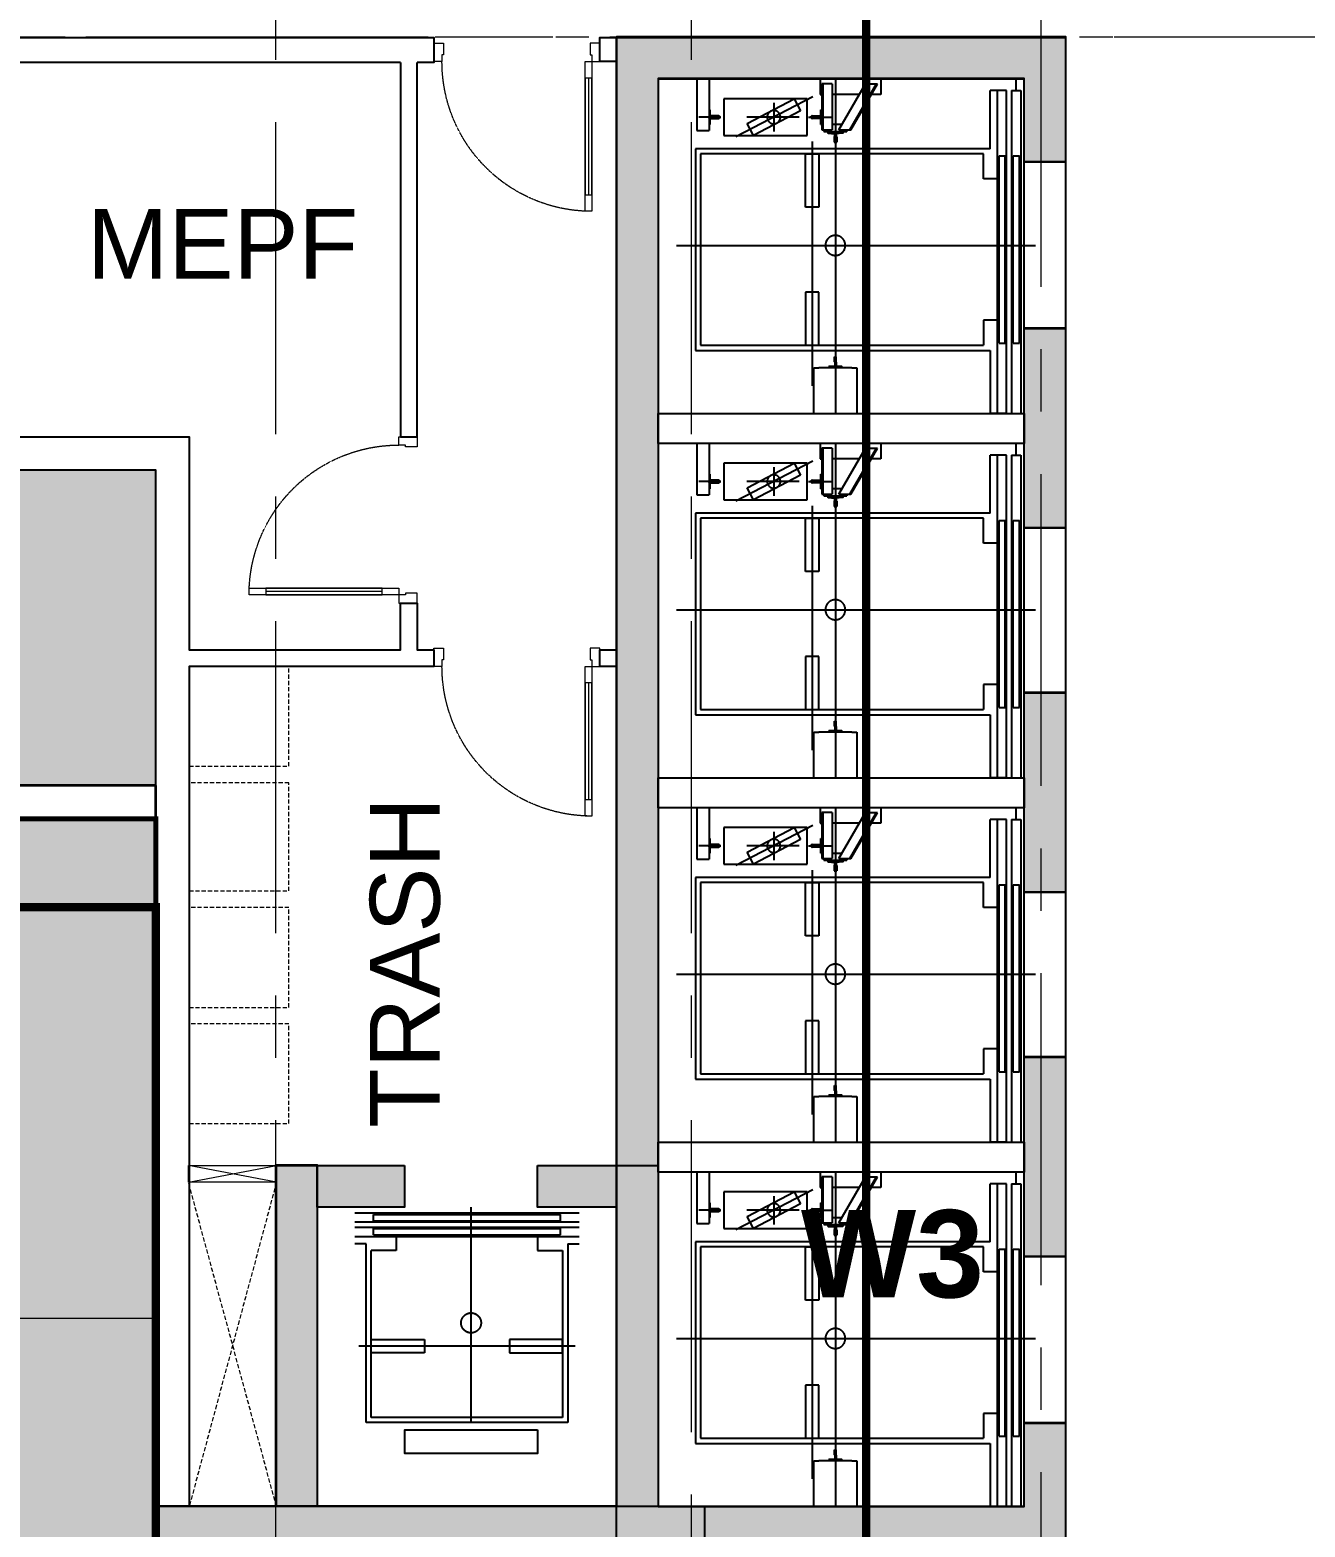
# Model space of a CAD drawing. Header units: millimetres. Extents: x -100356 to 314685, y 446 to 1273965.
# Drawn here: x 62713 to 70380, y 512167 to 521165 of the extents above; entities that cross this region are included whole.
import ezdxf
from ezdxf.xclip import XClip

# ---------------------------------------------------------------- set-up
doc = ezdxf.new("R2010")
doc.units = ezdxf.units.MM
doc.header["$XCLIPFRAME"] = 2
for name, pattern in [('20180221 BF$0$Core - tb$0$HIDDEN', [0.375, 0.25, -0.125]), ('20180221 BF$0$HIDDEN', [0.375, 0.25, -0.125]), ('CENTER', [2, 1.25, -0.25, 0.25, -0.25]), ('Core - tb$0$HIDDEN', [0.375, 0.25, -0.125]), ('gf$0$CENTER2', [28.574999999999996, 19.05, -3.174999999999999, 3.174999999999999, -3.174999999999999]), ('gf$0$Kume - Grid Line', [10.5, 5.999999999999999, -1.25, 2, -1.25]), ('HIDDEN', [0.375, 0.25, -0.125])]:
    doc.linetypes.add(name, pattern=pattern)
for name, color, linetype, lineweight in [('20180221 BF$0$@ color hatch', 7, 'Continuous', 13), ('20180330-Ascent Plaza-TP-Ban ve so bo$0$KÍNH', 150, 'Continuous', 9), ('@ color hatch', 7, 'Continuous', 13), ('A.Concrete', 7, 'Continuous', 25), ('A1 - dp$0$TUONG 2', 2, 'Continuous', 25), ('Core - tb$0$1-thaythuong', 9, 'Continuous', 13), ('Core - tb$0$A.Concrete', 7, 'Continuous', 25), ('Core - tb$0$A.Thin', 8, 'Continuous', 13), ('Core - tb$0$A.Wall', 2, 'Continuous', 25), ('Core - tb$0$CUA', 5, 'Continuous', 9), ('Core - tb$0$Hatch-wall', 251, 'Continuous', 5), ('gf$0$A.Axis', 251, 'gf$0$CENTER2', 13), ('Hatch-wall', 251, 'Continuous', 5), ('LC.HA', 250, 'Continuous', 9), ('LGI', 250, 'CENTER', 9), ('luoicot', 30, 'Continuous', 13), ('setback', 1, 'Continuous', 13), ('TEXT', 6, 'Continuous', 20), ('Text 35', 250, 'Continuous', 15), ('TUONG 2', 2, 'Continuous', 35), ('TXT', 1, 'Continuous', 25)]:
    doc.layers.add(name, color=color, linetype=linetype, lineweight=lineweight)
doc.layers.add('Core - tb$0$CT3 MBT 11-31$0$Nqh-ME-01', color=8, linetype='Continuous')
doc.layers.add('STR', color=7, linetype='Continuous')
doc.styles.add('ARIAL', font='Font - TrueType - Arial Bold.ttf')
doc.styles.add('VnArial', font='Font - TrueType - Arial.ttf')

# ---------------------------------------------------------------- blocks, each defined once
blk = doc.blocks.new('gf$0$grid tower-gf')
at = {"layer": 'gf$0$A.Axis', "linetype": 'gf$0$Kume - Grid Line', "lineweight": 9, "ltscale": 100}
blk.add_line((48341.18399926648, -0.06496995770430658), (-14918.79991812457, -0.06496995747147594), dxfattribs=at)
blk = doc.blocks.new('Core - tb$0$CT3 MBT 11-31$0$tm')
at = {"layer": 'Core - tb$0$CT3 MBT 11-31$0$Nqh-ME-01'}
for p, q in [((-130.0000000000018, -1884.501825770196), (-130.0001636366378, -114.9995883382508)), ((-129.9999999995362, -459.0012257702838), (-129.9999999995362, -150.0733999997028)), ((-269.9999999999982, -1750.51420073567), (-270.0000000000018, -281.4443999999785)), ((-129.9999999995362, -468.678033770826), (-130.0000000000018, -378.0671167697947)), ((853.9999999999982, -537.5017757702808), (854.0000000000018, -1662.502275770363)), ((853.9999999999982, -537.5017757702808), (891.5000000004638, -537.5017757702808)), ((891.5000000004638, -537.5017757702808), (891.5000000000018, -1662.502275770363)), ((939.0000000004638, -537.5017757702808), (939.0000000004675, -1662.502275771294)), ((939.0000000004638, -537.5017757702808), (976.4999999999982, -537.5017757702808)), ((976.4999999999982, -537.5017757702808), (976.5000000000018, -1662.502275770363)), ((-1085.000000000002, -1125.002025770787), (1073.245266988406, -1125.002025769856)), ((854.0000000000018, -1662.502275770363), (891.5000000000018, -1662.502275770363)), ((939.0000000004675, -1662.502275771294), (976.5000000000018, -1662.502275770363)), ((-264.6149432030525, -2018.535669983197), (-728.3645859956723, -1777.122870393861)), ((-129.9999999995362, -1817.929318770599), (-129.9999999999982, -1730.59358577041)), ((-130, -2125.002025770787), (-129.9999999990669, -1730.653425770644)), ((-500.0000579999778, -1981.283436586913), (-500.0000580009091, -1809.746850323696)), ((-855.405599999709, -1896.002025770787), (-951.744711672889, -1896.002025770787)), ((-895.5029750000704, -1896.002025770787), (-818.2873750003073, -1896.002025769856)), ((-347.8310000002402, -1896.002025770787), (-661.9596220506373, -1896.002025770787)), ((-292.1093999994937, -1896.002025770787), (-144.2578000007215, -1896.002025770787)), ((-204.4970249994676, -1896.002025770787), (-281.7126250006277, -1896.002025769856)), ((957.4999999999982, -2055.230865471829), (957.4999999999982, -2125.002025770787))]:
    blk.add_line(p, q, dxfattribs=at)
for points in [[(-260, -114.9997999999323), (-259.9999999995362, -390.0020257707874)], [(-1.818989403545856e-12, -390.0020257707874), (0, -114.9997999999323)], [(900, -114.9997999999323), (800.0000000004657, -114.9997999999323)], [(799.9999999999982, -494.0020257707874), (800.0000000004657, -114.9997999999323)], [(845, -114.999799999001), (844.9999999999982, -2055.230865471829)], [(900, -114.9997999999323), (899.9999999999982, -2055.230865471829)], [(929.9999999999982, -2055.230865471829), (930, -114.9997999999323)], [(930, -114.9997999999323), (985, -114.9997999999323)], [(984.9999999999982, -2055.230865471829), (985, -114.9997999999323)], [(-259.9999999995362, -390.0020257707874), (-229.9999999990705, -390.0020257707874)], [(-30.00000000000182, -390.0020257707874), (-229.9999999990705, -390.0020257707874)], [(-167.5000000000018, -393.0020257707874), (-92.50000000000182, -393.0020257707874)], [(-167.5000000000018, -399.0616725709478), (-167.5000000000018, -393.0020257707874)], [(-166.561422000641, -400.0597843703072), (-134.9385776994768, -402.0058055713962)], [(-135.0000000000018, -426.0020257707874), (-134.9999999995362, -455.0020257707874)], [(-134.0000000000018, -424.2699747698571), (-134.0000000000018, -403.0039177702929)], [(-125.9999999995362, -424.0020257707874), (-126.0000000000018, -403.0039177702929)], [(-125.0614223000612, -402.0058055704649), (-93.438578000294, -400.0597843703072)], [(-125.0000000000018, -425.7340767707865), (-124.9999999995362, -455.0020257707874)], [(-92.50000000000182, -399.0616725709478), (-92.50000000000182, -393.0020257707874)], [(-30.00000000000182, -390.0020257707874), (-1.818989403545856e-12, -390.0020257707874)], [(-970.0000000000018, -494.0020257707874), (799.9999999999982, -494.0020257707874)], [(-969.9999999999982, -1706.002025770787), (-970.0000000000018, -494.0020257707874)], [(-939.9999999999982, -1675.002025769856), (-940.0000000000018, -525.0020257707874)], [(-940.0000000000018, -525.0020257707874), (760.0000000004638, -525.0020257707874)], [(-310.0000000000018, -525.0020257707874), (-230.0000000000018, -525.0020257707874)], [(-309.9999999999982, -845.0020257707874), (-310.0000000000018, -525.0020257707874)], [(-230.0000000000018, -525.0020257707874), (-229.9999999999982, -845.0020257707874)], [(-134.9999999995362, -455.0020257707874), (-124.9999999995362, -455.0020257707874)], [(760.0000000000018, -675.0020257698561), (760.0000000004638, -525.0020257707874)], [(845.0000000000018, -675.0020257707874), (760.0000000000018, -675.0020257698561)], [(-229.9999999999982, -845.0020257707874), (-309.9999999999982, -845.0020257707874)], [(-230.0000000000018, -1355.002025770787), (-310.0000000000018, -1355.002025770787)], [(-310.0000000000018, -1355.002025770787), (-309.9999999999982, -1675.002025770787)], [(-229.9999999999982, -1675.002025770787), (-230.0000000000018, -1355.002025770787)], [(845.0000000000018, -1525.002025770787), (760.0000000000018, -1525.002025770787)], [(760.0000000000018, -1525.002025770787), (760.0000000000018, -1675.002025770787)], [(800.0000000004675, -1706.002025770787), (-969.9999999999982, -1706.002025770787)], [(760.0000000000018, -1675.002025770787), (-939.9999999999982, -1675.002025769856)], [(-309.9999999999982, -1675.002025770787), (-229.9999999999982, -1675.002025770787)], [(800.0000000004675, -1706.002025770787), (799.9999999999982, -2055.230865471829)], [(-800.0000000000018, -2006.002025770787), (-799.9999999999982, -1786.002025770787)], [(-799.9999999999982, -1786.002025770787), (-300.0000000000018, -1786.002025770787)], [(-622.990127076393, -1785.754855033774), (-660.8535140668992, -1858.489708422516)], [(-339.1467382004503, -1933.514359528963), (-622.990127076393, -1785.754855033774)], [(-300.0000000000018, -1786.002025770787), (-300.0000000000018, -2006.002025770787)], [(-173.5802440000716, -1799.027982470412), (-135.6697565000522, -1795.976068771277)], [(-137.9399999994803, -1777.40202577116), (-137.9399999994766, -1745.002025770787)], [(-137.9399999994766, -1745.002025770787), (-122.0600000000541, -1745.002025770787)], [(-136.9399999999459, -1778.402025770229), (-135.7500000000018, -1778.402025770229)], [(-134.7499999995362, -1794.979293770921), (-134.7500000000018, -1779.402025770229)], [(-125.2500000000018, -1794.979293770921), (-125.2500000000018, -1779.402025770229)], [(-86.41975599946636, -1799.027982470412), (-124.3302434999514, -1795.976068770346)], [(-124.2500000000018, -1778.402025770229), (-123.059999999592, -1778.40202577116)], [(-122.059999999592, -1777.40202577116), (-122.0600000000541, -1745.002025770787)], [(-963.0000000000018, -2125.002025770787), (-963.0000000000018, -1816.002025770787)], [(-963.0000000000018, -1816.002025770787), (-888.0000000000018, -1816.002025770787)], [(-888.0000000000018, -2125.002025770787), (-888.0000000000018, -1816.002025770787)], [(-885.0000000000018, -1888.002025770787), (-885.0000000000018, -1852.502025770787)], [(-881.8000000007469, -1852.502025769856), (-885.0000000000018, -1852.502025770787)], [(-881.8000000007469, -1852.502025769856), (-881.8000000007469, -1887.80202576967)], [(-881.8000000007469, -1887.80202576967), (-831.1999999997224, -1887.802025770601)], [(-660.8535140668992, -1858.489708422516), (-377.0099279340375, -2006.249245927502)], [(-218.2000000001881, -1887.802025770601), (-268.7999999998156, -1887.802025770601)], [(-218.2000000001881, -1852.502025770787), (-218.2000000001881, -1887.802025770601)], [(-218.2000000001881, -1852.502025770787), (-215.0000000000018, -1852.502025770787)], [(-215.0000000000018, -1888.002025770787), (-215.0000000000018, -1852.502025770787)], [(-212, -2097.002025770787), (-212.0000000000018, -1820.002025769856)], [(-212.0000000000018, -1820.002025769856), (-149.0000000000018, -1820.002025770787)], [(-206, -2097.002025770787), (-206.0000000000018, -1820.002025770787)], [(-200.0000000000018, -1810.002025770787), (-60.00000000000182, -1810.002025769856)], [(-200.0000000000018, -1820.002025770787), (-200.0000000000018, -1810.002025770787)], [(-174.4999999990705, -1807.002025770787), (-174.5000000000018, -1800.024757770654)], [(-174.4999999990705, -1807.002025770787), (-85.50000000000182, -1807.002025770787)], [(-148.9999999995343, -2097.002025770787), (-149.0000000000018, -1820.002025770787)], [(-149.0000000000018, -1853.002025770787), (-90.14659999963078, -1853.002025770787)], [(-109.1991874473188, -1820.002025770787), (-36.45300418464649, -1820.002025770787)], [(-109.1991874473188, -1820.002025770787), (50.72693640179932, -2097.002025770787)], [(-85.50000000000182, -1807.002025770787), (-85.50000000000182, -1800.024757770654)], [(-60.00000000000182, -1820.002025770787), (-60.00000000000182, -1810.002025769856)], [(-43.38120418414655, -1820.002025770787), (116.5446878662333, -2097.002025770787)], [(-36.45300418464649, -1820.002025770787), (123.4728878671303, -2097.002025770787)], [(-885.0000000000018, -1939.502025769856), (-885.0000000000018, -1904.002025770787)], [(-881.8000000002812, -1939.502025770787), (-885.0000000000018, -1939.502025769856)], [(-882.0000000000018, -1891.002025770787), (-831.2000000001881, -1891.002025770787)], [(-882.0000000000018, -1901.002025770787), (-831.2000000001881, -1901.002025770787)], [(-831.2000000001881, -1904.202025770974), (-881.7999999998156, -1904.202025770974)], [(-881.7999999998156, -1904.202025770974), (-881.8000000002812, -1939.502025770787)], [(-828.2000000001881, -1898.002025770787), (-828.2000000001881, -1894.002025769856)], [(-825.0000000000018, -1894.002025770787), (-825.0000000000018, -1898.002025770787)], [(-377.0099279340375, -2006.249245927502), (-339.1467382004503, -1933.514359528963)], [(-275.0000000000018, -1894.002025770787), (-275.0000000000018, -1898.002025770787)], [(-271.7999999998156, -1898.002025770787), (-271.7999999998156, -1894.002025770787)], [(-218.0000000000018, -1891.002025770787), (-268.8000000002812, -1891.002025770787)], [(-218.0000000000018, -1901.002025770787), (-268.7999999998156, -1901.002025770787)], [(-268.7999999998156, -1904.202025770042), (-218.2000000001881, -1904.202025770042)], [(-218.2000000001881, -1904.202025770042), (-218.2000000001881, -1939.502025769856)], [(-218.2000000001881, -1939.502025769856), (-215.0000000000018, -1939.502025770787)], [(-215.0000000000018, -1939.502025770787), (-215.0000000000018, -1904.002025770787)], [(-300.0000000000018, -2006.002025770787), (-800.0000000000018, -2006.002025770787)], [(-222, -2125.002025770787), (-222.0000000000018, -2032.002025770787)], [(-222.0000000000018, -2032.002025770787), (-212.0000000000018, -2032.002025770787)], [(13.19914560671714, -2032.002025770787), (-149.0000000000018, -2032.002025770787)], [(143.0060671083611, -2032.002025770787), (85.94515146454614, -2032.002025770787)], [(143.0060671092942, -2125.002025770787), (143.0060671083611, -2032.002025770787)], [(899.9999999999982, -2055.230865471829), (799.9999999999982, -2055.230865471829)], [(929.9999999999982, -2055.230865471829), (984.9999999999982, -2055.230865471829)], [(-148.9999999995343, -2097.002025770787), (-212, -2097.002025770787)], [(50.72693640179932, -2097.002025770787), (123.4728878671303, -2097.002025770787)]]:
    blk.add_lwpolyline(points, dxfattribs=at)
for points in [[(-167.5000000000018, -399.0616725709478, 0.39632451), (-166.561422000641, -400.0597843703072)], [(-134.5000000000018, -425.1360007699768, 0.26794919), (-135.0000000000018, -426.0020257707874)], [(-134.0000000000018, -403.0039177702929, 0.39632451), (-134.9385776994768, -402.0058055713962)], [(-134.5000000000018, -425.1360007699768, 0.26794919), (-134.0000000000018, -424.2699747698571)], [(-125.0614223000612, -402.0058055704649, 0.39632451), (-126.0000000000018, -403.0039177702929)], [(-125.9999999995362, -424.0020257707874, 0.26794919), (-125.5000000000018, -424.8680507697354)], [(-125.0000000000018, -425.7340767707865, 0.26794919), (-125.5000000000018, -424.8680507697354)], [(-93.438578000294, -400.0597843703072, 0.39632451), (-92.50000000000182, -399.0616725709478)], [(-173.5802440000716, -1799.027982470412, 0.39087647), (-174.5000000000018, -1800.024757770654)], [(-137.9399999994803, -1777.40202577116, 0.41421356), (-136.9399999999459, -1778.402025770229)], [(-134.7500000000018, -1779.402025770229, 0.41421356), (-135.7500000000018, -1778.402025770229)], [(-135.6697565000522, -1795.976068771277, 0.39087647), (-134.7499999995362, -1794.979293770921)], [(-124.2500000000018, -1778.402025770229, 0.41421356), (-125.2500000000018, -1779.402025770229)], [(-125.2500000000018, -1794.979293770921, 0.39087647), (-124.3302434999514, -1795.976068770346)], [(-123.059999999592, -1778.40202577116, 0.41421356), (-122.059999999592, -1777.40202577116)], [(-85.50000000000182, -1800.024757770654, 0.39087647), (-86.41975599946636, -1799.027982470412)], [(-885.0000000000018, -1888.002025770787, 0.41421356), (-882.0000000000018, -1891.002025770787)], [(-825.0000000000018, -1894.002025770787, 0.41421356), (-831.1999999997224, -1887.802025770601)], [(-275.0000000000018, -1894.002025770787, -0.41421356), (-268.7999999998156, -1887.802025770601)], [(-215.0000000000018, -1888.002025770787, -0.41421356), (-218.0000000000018, -1891.002025770787)], [(-882.0000000000018, -1901.002025770787, 0.41421356), (-885.0000000000018, -1904.002025770787)], [(-828.2000000001881, -1894.002025769856, 0.41421356), (-831.2000000001881, -1891.002025770787)], [(-831.2000000001881, -1901.002025770787, 0.41421356), (-828.2000000001881, -1898.002025770787)], [(-831.2000000001881, -1904.202025770974, 0.41421356), (-825.0000000000018, -1898.002025770787)], [(-268.7999999998156, -1904.202025770042, -0.41421356), (-275.0000000000018, -1898.002025770787)], [(-271.7999999998156, -1894.002025770787, -0.41421356), (-268.8000000002812, -1891.002025770787)], [(-268.7999999998156, -1901.002025770787, -0.41421356), (-271.7999999998156, -1898.002025770787)], [(-218.0000000000018, -1901.002025770787, -0.41421356), (-215.0000000000018, -1904.002025770787)]]:
    blk.add_lwpolyline(points, format="xyb", dxfattribs=at)
for centre, radius in [((-130.0000000000018, -1125.002025770787), 60), ((-500.0000000000018, -1896.002025770787), 40)]:
    blk.add_circle(centre, radius, dxfattribs=at)
blk = doc.blocks.new('*U370')
blk.add_line((-69.99999999998545, 100.0000000000102), (-69.99999999990543, 800.00000000001))
for points in [[(-50, 7.247105567948416e-12), (-49.9999999998911, 900.0000000000073), (-89.9999999998911, 900.0000000000127), (-90, 1.304194785136412e-11)], [(-49.99999999998568, 100.0000000000073), (-89.99999999998545, 100.0000000000131), (-89.99999999990543, 800.000000000013), (-49.99999999990543, 800.000000000007)], [(-1000.000000000016, -109.9999999998764), (-940.0000000000159, -109.9999999998851), (-940.0000000000057, -39.99999999988503), (-950.0000000000057, -39.99999999988358), (-950, 1.164153218269348e-10), (-1000, 1.236908491043137e-10)], [(-1.591615728102624e-11, -110), (-60.00000000001592, -109.9999999999913), (-60.00000000000568, -39.9999999999913), (-50.00000000000568, -39.99999999999276), (-50, 7.247105567948416e-12), (0, 0)]]:
    blk.add_lwpolyline(points, close=True)
at = {"linetype": 'Core - tb$0$HIDDEN'}
blk.add_arc((-50, 7.247105567948416e-12), 900.0000000000001, 89.99999999998703, 179.9999999999917, dxfattribs=at)
blk = doc.blocks.new('*U371')
blk.add_line((-69.99999999998545, 100.0000000000102), (-69.99999999990543, 800.00000000001))
for points in [[(-50, 7.247105567948416e-12), (-49.9999999998911, 900.0000000000073), (-89.9999999998911, 900.0000000000127), (-90, 1.304194785136412e-11)], [(-49.99999999998568, 100.0000000000073), (-89.99999999998545, 100.0000000000131), (-89.99999999990543, 800.000000000013), (-49.99999999990543, 800.000000000007)], [(-1000.000000000016, -109.9999999998764), (-940.0000000000159, -109.9999999998851), (-940.0000000000057, -39.99999999988503), (-950.0000000000057, -39.99999999988358), (-950, 1.164153218269348e-10), (-1000, 1.236908491043137e-10)], [(-1.591615728102624e-11, -110), (-60.00000000001592, -109.9999999999913), (-60.00000000000568, -39.9999999999913), (-50.00000000000568, -39.99999999999276), (-50, 7.247105567948416e-12), (0, 0)]]:
    blk.add_lwpolyline(points, close=True)
at = {"linetype": 'Core - tb$0$HIDDEN'}
blk.add_arc((-50, 7.247105567948416e-12), 900.0000000000001, 89.99999999998703, 179.9999999999917, dxfattribs=at)
blk = doc.blocks.new('new core')
at = {"layer": 'Core - tb$0$Hatch-wall', "ltscale": 0.5}
h = blk.add_hatch(color=256, dxfattribs=at)
h.dxf.hatch_style = 1
h.paths.add_polyline_path([(-2700, 0), (-2450, 0), (0, 0), (0, -750), (-250, -750), (-250, -250), (-2450, -250), (-2450, -2260.002225770848), (-2450.000131343957, -2260.002225770848), (-2450.000131343957, -2440.002225770848), (-2450, -8830.00890308345), (-250, -8830.00890308345), (-250, -8330.00890308345), (0, -8330.00890308345), (0, -9080.00890308345), (-2700, -9080.00890308345)])
h = blk.add_hatch(color=256, dxfattribs=at)
h.dxf.hatch_style = 1
h.paths.add_polyline_path([(5.820766091346741e-11, -2950), (-249.9999999999418, -2950), (-249.9999999999418, -2440.002225770848), (-249.9998686559848, -2440.002225770848), (-249.9998686559848, -2260.002225770848), (-249.9999999999418, -1750), (5.820766091346741e-11, -1750)], flags=17)
h = blk.add_hatch(color=256, dxfattribs=at)
h.dxf.hatch_style = 1
h.paths.add_polyline_path([(5.820766091346741e-11, -5140.002225770848), (-249.9999999999418, -5140.002225770848), (-249.9999999999418, -4630.004451541696), (-249.9998686559848, -4630.004451541696), (-249.9998686559848, -4450.004451541696), (-249.9999999999418, -3940.002225770848), (5.820766091346741e-11, -3940.002225770848)], flags=17)
h = blk.add_hatch(color=256, dxfattribs=at)
h.dxf.hatch_style = 1
h.paths.add_polyline_path([(5.820766091346741e-11, -7330.004451541696), (-249.9999999999418, -7330.004451541696), (-249.9999999999418, -6820.006677312544), (-249.9998686559848, -6820.006677312544), (-249.9998686559848, -6640.006677312544), (-249.9999999999418, -6130.004451541696), (5.820766091346741e-11, -6130.004451541696)], flags=17)
h = blk.add_hatch(color=256, dxfattribs=at)
h.dxf.hatch_style = 1
h.paths.add_polyline_path([(-4745, -6780.008903083508), (-4500, -6780.008903083508), (-4500, -8830.00890308345), (-4745, -8830.00890308345)])
at = {"layer": 'Hatch-wall', "ltscale": 0.5}
h = blk.add_hatch(color=256, dxfattribs=at)
h.dxf.hatch_style = 1
h.paths.add_polyline_path([(-3975, -6780.00890308345), (-3975, -7030.00890308345), (-4500, -7030.00890308345), (-4500, -6780.00890308345)])
h.paths.add_polyline_path([(-3175, -6780.00890308345), (-2450, -6780.00890308345), (-2450, -8580.00890308345), (-2700, -8580.00890308345), (-2700, -7030.00890308345), (-3175, -7030.00890308345)])
h = blk.add_hatch(color=256, dxfattribs=at)
h.dxf.hatch_style = 1
h.paths.add_polyline_path([(-5470.000009669282, -11971.18369290384), (-2170.000009669282, -11971.18369290384), (-2170.000009669282, -10830.00890308345), (-2420.000009669282, -10830.00890308345), (-2420.000009669282, -11721.18369290384), (-5220.000009669282, -11721.18369290384), (-5220.000009669282, -9080.00890308345), (-2420.000009669282, -9080.00890308345), (-2420.000009669282, -9580.00890308345), (-2170.000009669282, -9580.00890308345), (-2170.000009669282, -8830.00890308345), (-5470.000009669282, -8830.00890308345)])
at = {"layer": 'A1 - dp$0$TUONG 2', "ltscale": 0.5}
blk.add_lwpolyline([(-6549.999999999767, -149.999990330427), (-6549.999999999884, -2400), (-5270.000009669282, -2400), (-5270.000009669282, -3680.008903083508), (-3999.999999999651, -3680.008903083508), (-3999.999999999651, -3400), (-3899.999999999476, -3400), (-3899.999999999476, -3680.008924795082), (-3799.999999999884, -3680.008924794965), (-3799.999999999884, -3780.00892479514), (-5270.000009669282, -3780.008881371934), (-5270.000009669282, -8830.00890308345)], dxfattribs=at)
at = {"layer": 'A1 - dp$0$TUONG 2', "ltscale": 0.5, "elevation": -2.522973089290461e-07}
blk.add_lwpolyline([(-5470.000009669282, -8830.008920892666), (-5470.000009669282, -7549.76222164958), (-5470.000009669282, -7549.76222164958), (-5470.000009669282, -7549.76222164958), (-5470.000009669282, -2599.999956576969), (-6750.001519792422, -2599.999956576852)], dxfattribs=at)
at = {"layer": 'Core - tb$0$1-thaythuong'}
for p, q in [((-4745, -6880.008903083508), (-5274.526632860652, -6780.008903083508, 2.522973089290733e-07)), ((-5274.526632860652, -6880.008903083508, 2.522973089290733e-07), (-4745, -6780.008903083508))]:
    blk.add_line(p, q, dxfattribs=at)
blk.add_lwpolyline([(-4745, -6780.008903083508), (-4745, -6880.008903083508), (-5274.526632860652, -6880.008903083508), (-5274.526632860652, -6780.008903083508)], close=True, dxfattribs=at)
at = {"layer": 'Core - tb$0$A.Concrete', "ltscale": 0.5}
for points in [[(-2700, 0), (-2400, 0), (0, 0), (0, -750), (-250, -750), (-250, -250), (-2450, -250), (-2450, -8830.00890308345), (-250, -8830.00890308345), (-250, -8330.00890308345), (0, -8330.00890308345), (0, -9080.00890308345), (-2700, -9080.00890308345), (-2700, 0)], [(-4745, -8830.00890308345), (-4745, -6780.008903083508), (-4500, -6780.008903083508), (-4500, -8830.00890308345)], [(-2704.999171772564, -8566.340611114516), (-2704.999197792553, -8566.340611114516)]]:
    blk.add_lwpolyline(points, dxfattribs=at)
for points in [[(5.820766091346741e-11, -2950), (-249.9999999999418, -2950), (-249.9999999999418, -1750), (5.820766091346741e-11, -1750)], [(5.820766091346741e-11, -5140.002225770848), (-249.9999999999418, -5140.002225770848), (-249.9999999999418, -3940.002225770848), (5.820766091346741e-11, -3940.002225770848)], [(5.820766091346741e-11, -7330.004451541696), (-249.9999999999418, -7330.004451541696), (-249.9999999999418, -6130.004451541696), (5.820766091346741e-11, -6130.004451541696)], [(-3975, -6780.008903083508), (-3975, -7030.008903083508), (-4500, -7030.008903083508), (-4500, -6780.008903083508)], [(-3175, -6780.008903083508), (-2450, -6780.008903083508), (-2450, -8830.00890308345), (-2700, -8830.00890308345), (-2700, -7030.008903083508), (-3175, -7030.008903083508)], [(-5470.000009669282, -11971.18369290384), (-2170.000009669282, -11971.18369290384), (-2170.000009669282, -10830.00890308345), (-2420.000009669282, -10830.00890308345), (-2420.000009669282, -11721.18369290384), (-5220.000009669282, -11721.18369290384), (-5220.000009669282, -9080.00890308345), (-2420.000009669282, -9080.00890308345), (-2420.000009669282, -9580.00890308345), (-2170.000009669282, -9580.00890308345), (-2170.000009669282, -8830.00890308345), (-5470.000009669282, -8830.00890308345)]]:
    blk.add_lwpolyline(points, close=True, dxfattribs=at)
at = {"layer": 'Core - tb$0$A.Thin', "linetype": 'Core - tb$0$HIDDEN', "ltscale": 100}
for points in [[(-5270.000009669398, -4380.008903083508), (-4670.000009669398, -4380.008903083508), (-4670.000009669398, -3780.008903083508), (-5270.000009669398, -3780.008903083508)], [(-5270.000009669398, -5130.008903083508), (-4670.000009669398, -5130.008903083508), (-4670.000009669398, -4480.008903083508), (-5270.000009669398, -4480.008903083508)], [(-5270.000009669398, -5830.008903083508), (-4670.000009669398, -5830.008903083508), (-4670.000009669398, -5230.008903083508), (-5270.000009669398, -5230.008903083508)], [(-5270.000009669398, -6528.427520145313), (-4670.000009669398, -6528.427520145313), (-4670.000009669398, -5928.427520145313), (-5270.000009669398, -5928.427520145313)]]:
    blk.add_lwpolyline(points, close=True, dxfattribs=at)
for points in [[(-4745, -8830.00890308345), (-5274.526632860652, -6880.008903083508)], [(-4745, -6880.008903083508), (-5270.000009669282, -8830.00890308345)]]:
    blk.add_lwpolyline(points, dxfattribs=at)
at = {"layer": 'Core - tb$0$A.Wall', "ltscale": 0.5}
blk.add_line((-3999.999999999651, -2400), (-3899.999999999651, -2400), dxfattribs=at)
for points in [[(-3999.999999999651, -149.9999903305434), (-6749.999999999709, -149.999990330427), (-6749.999999999709, 9.669573046267033e-06), (-3800, 9.669456630945206e-06), (-3800, -149.9999903305434), (-3899.999999999651, -149.9999903305434)], [(-2700, -145), (-2800, -145), (-2800, 0), (-2700, 0)], [(-3999.999999999651, -149.9999903305434), (-3999.999999999651, -2400)], [(-3899.999999999651, -2400), (-3899.999999999651, -149.9999903305434)], [(-2699.999999999651, -3780.008903083508), (-2799.999999999651, -3780.008903083508), (-2799.999999999651, -3680.00891275279), (-2699.999999999651, -3680.00891275279)]]:
    blk.add_lwpolyline(points, dxfattribs=at)
for points in [[(-249.9998686559848, -2260.002225770848), (-249.9998686559848, -2440.002225770848), (-2449.999868655985, -2440.002225770848), (-2449.999868655985, -2260.002225770848)], [(-249.9998686559848, -4450.004451541696), (-249.9998686559848, -4630.004451541696), (-2449.999868655985, -4630.004451541696), (-2449.999868655985, -4450.004451541696)], [(-249.9998686559848, -6640.006677312544), (-249.9998686559848, -6820.006677312544), (-2449.999868655985, -6820.006677312544), (-2449.999868655985, -6640.006677312544)]]:
    blk.add_lwpolyline(points, close=True, dxfattribs=at)
at = {"layer": 'Core - tb$0$CT3 MBT 11-31$0$Nqh-ME-01'}
for p, q in [((-4162.500249999634, -7074.840611114516), (-3037.499749999552, -7074.840611114516)), ((-4162.500249999634, -7112.34061111405), (-4162.500249999634, -7074.840611114516)), ((-3574.999999999185, -8324.03715359082), (-3575, -7030.008903083508)), ((-3037.49974999862, -7112.34061111405), (-3037.499749999552, -7074.840611114516)), ((-4162.500249999634, -7112.34061111405), (-3037.49974999862, -7112.34061111405)), ((-4162.500249999634, -7159.84061111405), (-3037.499749999552, -7159.840611114516)), ((-4162.500249999634, -7197.340611114516), (-4162.500249999634, -7159.84061111405)), ((-4162.500249999634, -7197.340611114516), (-3037.499749999552, -7197.340611114516)), ((-3037.499749999552, -7197.340611114516), (-3037.499749999552, -7159.840611114516)), ((-2949.487825034244, -7866.340611114516), (-4249.999999999127, -7866.340611114516))]:
    blk.add_line(p, q, dxfattribs=at)
for points in [[(-2924.999999998312, -7066.340611114516), (-4274.999999999127, -7066.340611114516)], [(-2924.99999999837, -7121.340611114516), (-4274.999999999127, -7121.340611114516)], [(-4274.999999999127, -7151.340611114516), (-2924.999999998428, -7151.340611114516)], [(-4274.999999999127, -7206.340611114516), (-2924.999999998487, -7206.340611114516)], [(-4205.999999999127, -7251.340611114516), (-4274.999999999127, -7251.3406111144)], [(-4205.999999999127, -8324.03715359082), (-4205.999999999127, -7251.340611114516)], [(-4024.999999999127, -7206.340611114516), (-4025.000000000058, -7291.340611114516)], [(-3174.999999999127, -7206.340611114516), (-3174.999999999127, -7291.340611114516)], [(-2993.999999999127, -7251.34061111405), (-2993.999999999127, -8324.03715359082)], [(-2993.999999999127, -7251.34061111405), (-2924.999999998545, -7251.340611114167)], [(-4174.999999999127, -8294.03715359082), (-4174.999999999127, -7291.34061111405)], [(-4025.000000000058, -7291.340611114516), (-4174.999999999127, -7291.34061111405)], [(-3174.999999999127, -7291.340611114516), (-3024.999999999127, -7291.340611114516)], [(-3024.999999999127, -7291.340611114516), (-3025.000000000058, -8294.03715359082)], [(-4174.999999999127, -7906.340611114516), (-4174.999999999127, -7826.340611114516)], [(-4174.999999999127, -7826.340611114516), (-3854.999999999127, -7826.340611114516)], [(-3854.999999999127, -7826.340611114516), (-3854.999999999127, -7906.340611114516)], [(-3344.999999999127, -7826.340611114516), (-3344.999999999127, -7906.340611114516)], [(-3024.999999999127, -7826.340611114516), (-3344.999999999127, -7826.340611114516)], [(-3024.999999999127, -7906.340611114516), (-3024.999999999127, -7826.340611114516)], [(-3854.999999999127, -7906.340611114516), (-4174.999999999127, -7906.340611114516)], [(-3344.999999999127, -7906.340611114516), (-3024.999999999127, -7906.340611114516)], [(-2993.999999999127, -8324.03715359082), (-4205.999999999127, -8324.03715359082)], [(-3025.000000000058, -8294.03715359082), (-4174.999999999127, -8294.03715359082)]]:
    blk.add_lwpolyline(points, dxfattribs=at)
blk.add_lwpolyline([(-3175.852022341569, -8369.339660505182), (-3175.852022341569, -8511.773682016297), (-3974.147977656801, -8511.773682016297), (-3974.147977656801, -8369.339660505182)], close=True, dxfattribs=at)
blk.add_circle((-3574.999999999127, -7726.340611114516), 60, dxfattribs=at)
at = {"layer": 'Core - tb$0$CT3 MBT 11-31$0$Nqh-ME-01', "extrusion": (0, 0, -1), "zscale": -1, "rotation": 180}
for p in [(1254.999999999942, -2375.002025770838), (1254.999999999942, -4565.004251541686), (1254.999999999942, -6755.006477312534), (1254.999999999942, -8945.008703083382)]:
    blk.add_blockref('Core - tb$0$CT3 MBT 11-31$0$tm', p, dxfattribs=at)
at = {"layer": 'Core - tb$0$CUA', "xscale": -1}
for name, p, rotation in [('*U370', (-2800, -145.0000000002328), 180), ('*U371', (-4009.999999999534, -3400), 90), ('*U370', (-2799.999999999884, -3780.008903083508), 180)]:
    blk.add_blockref(name, p, dxfattribs=dict(at, rotation=rotation))
at = {"layer": 'TEXT', "style": 'VnArial'}
blk.add_text('MEPF', height=420, dxfattribs=at).set_placement((-5884.107800511934, -1450.693942594226))
blk.add_text('TRASH', height=420, rotation=90, dxfattribs=at).set_placement((-3763.689607385022, -6554.169267822464))
blk = doc.blocks.new('Core f1-f4')
at = {"layer": 'setback'}
ref = blk.add_blockref('new core', (0, 0), dxfattribs=at)
XClip(ref).set_block_clipping_path([(-5470.00000966934, -11971.18369290381), (0, -11971.18369290381), (0, 568.8059415846947), (-26542.664700966852, 1294.7131433426985), (-26542.664700966852, -7697.462902203202), (-5475.4640937626245, -7697.462902203202)])
blk = doc.blocks.new('SECTION SYMBOL 2')
at = {"layer": 'TXT', "linetype": '20180221 BF$0$Core - tb$0$HIDDEN', "ltscale": 300, "const_width": 50}
blk.add_lwpolyline([(-1200.003936006746, -31831.96423141245), (-1200.003936006746, 11797.73497754434)], dxfattribs=at)
at = {"layer": 'TXT', "linetype": '20180221 BF$0$Core - tb$0$HIDDEN', "ltscale": 300, "const_width": 50, "elevation": -6.835362139881934e-05}
blk.add_lwpolyline([(76548.48422347303, -10458.68539390172), (-5470.140178640315, -10458.68539390172), (-5470.140178640315, -5227.792374822719), (-37733.1129112466, -5227.792393400334)], dxfattribs=at)
blk = doc.blocks.new('X-GRID')
at = {"layer": 'LGI', "ltscale": 1500}
for p, q in [((-36549.99921768496, -7272.626217615769), (-36549.99921768473, 49990.6718393456)), ((-34449.99921768473, 49486.83894699798), (-34449.99921768496, -7272.626217615776)), ((-31949.99999999988, 49486.83894699797), (-31950.00000000012, -7272.626217615774)), ((5008.778208642092, 11099.99999999999), (-57318.59826279094, 11100.00000000015))]:
    blk.add_line(p, q, dxfattribs=at)
blk = doc.blocks.new('A$C60262ED2')
at = {"layer": 'LC.HA'}
h = blk.add_hatch(color=256, dxfattribs=at)
h.dxf.hatch_style = 1
h.paths.add_polyline_path([(44108.77889494912, 31553.9092043686), (44108.77889494912, 32053.9092043686), (43858.77889494912, 32053.9092043686), (43858.77889494912, 31553.9092043686), (41658.77889494912, 31553.9092043686), (41658.77889494912, 40134.01338329143), (43858.77889494912, 40134.01338329143), (43858.77889494912, 39633.91810745205), (44108.77889494912, 39633.91810745205), (44108.77889494912, 40384.01338329143), (41408.77889494912, 40384.01338329143), (41408.77889494912, 31553.9092043686), (38638.77888527984, 31553.9092043686), (38638.77888527984, 25662.73441454821), (40648.50329695537, 25662.73441454821), (40648.50329695537, 25912.73441454821), (38888.77888527984, 25912.73441454821), (38888.77888527984, 28412.73441454821), (44108.77889494918, 28412.73441454821), (44108.77889494912, 28662.73441454821), (38888.77888527984, 28662.73441454821), (38888.77888527984, 31303.9092043686), (44108.77889494912, 31303.9092043686)])
h.paths.add_polyline_path([(44108.77889494912, 38633.91810745205), (43858.77889494912, 38633.91810745205), (43858.77889494912, 37433.91810745205), (44108.77889494912, 37433.91810745205)], flags=17)
h.paths.add_polyline_path([(44108.77889494912, 36443.9158816812), (43858.77889494912, 36443.9158816812), (43858.77889494912, 35243.9158816812), (44108.77889494912, 35243.9158816812)], flags=17)
h.paths.add_polyline_path([(44108.77889494912, 34253.91365591035), (43858.77889494912, 34253.91365591035), (43858.77889494912, 33053.91365591035), (44108.77889494912, 33053.91365591035)], flags=17)
h.paths.add_polyline_path([(39608.77889494912, 33603.90920436854), (39358.77855592844, 33603.90920436854), (39358.77855592844, 31553.9092043686), (39608.77889494912, 31553.9092043686)], flags=17)
at = {"layer": 'STR', "ltscale": 1000, "elevation": 6.706806565628017e-05}
for points in [[(44108.77889494918, 25662.73441454821), (44108.77889494912, 31553.9092043686), (44108.77889494912, 40384.01338329143), (41408.77889494912, 40384.01338329143), (41408.77889494912, 31553.9092043686), (38638.77888527984, 31553.9092043686), (38638.77888527984, 25662.73441454821)], [(43858.77889494912, 31553.9092043686), (43858.77889494912, 40134.01338329143), (41658.77889494912, 40134.01338329143), (41658.77889494912, 31553.9092043686)]]:
    blk.add_lwpolyline(points, close=True, dxfattribs=at)
for points in [[(44108.77889494912, 39633.91810745205), (43858.77889494918, 39633.91810745205)], [(44108.77889494906, 38633.91810745205), (43858.77889494912, 38633.91810745205)], [(44108.77889494912, 37433.91810745205), (43858.77889494918, 37433.91810745205)], [(44108.77889494912, 36443.9158816812), (43858.77889494918, 36443.9158816812)], [(44108.77889494906, 35243.9158816812), (43858.77889494912, 35243.9158816812)], [(44108.77889494912, 34253.91365591035), (43858.77889494918, 34253.91365591035)], [(39358.77855592844, 31553.9092043686), (39358.77855592844, 33603.90920436854), (39608.77889494912, 33603.90920436854), (39608.77889494912, 31553.9092043686)], [(44108.77889494906, 33053.91365591035), (43858.77889494912, 33053.91365591035)], [(44108.77889494912, 32053.9092043686), (43858.77889494918, 32053.9092043686)]]:
    blk.add_lwpolyline(points, dxfattribs=at)
at = {"rotation": 180}
blk.add_blockref('X-GRID', (7408.778555928438, 51484.01189456624, 6.706806565628017e-05), dxfattribs=at)
at = {"layer": 'Text 35', "ltscale": 1000, "style": 'ARIAL'}
blk.add_text('W3', height=525, dxfattribs=at).set_placement((42516.93569927005, 32807.99156138895, 6.706806565628017e-05))
blk = doc.blocks.new('column')
at = {"layer": 'luoicot', "ltscale": 0.5}
blk.add_blockref('A$C60262ED2', (-47108.64113252342, -40383.94843114301, -6.68157683473537e-05), dxfattribs=at)

msp = doc.modelspace()

# ---------------------------------------------------------------- hatches: boundary and pattern name
at = {"layer": '@ color hatch', "ltscale": 0.5}
h = msp.add_hatch(dxfattribs=at)
h.set_pattern_fill('CROSS', color=139, scale=300)
h.set_pattern_definition([(0, (403133.1360193419, 611737.2349719522), (75, 75), [37.5, -112.5]), (90, (403151.8860193419, 611718.4849719522), (-74.99999999999999, 75), [37.5, -112.5])])
edge = h.paths.add_edge_path()
edge.add_line((89436.41709658997, 521620.8453593897), (87938.48235613159, 521231.1742295966))
edge.add_arc((86679.68343367339, 526070.1230072558), 4999.999999999264, 219.0014867065798, 284.5816716310036, ccw=False)
edge.add_line((82794.0352754882, 522923.4202264415), (81729.2710505087, 522923.4202264415))
edge.add_line((81729.2710505087, 522923.4202264415), (79041.02479783299, 532423.4178103965))
edge.add_line((79041.02479783299, 532423.4178103965), (42090.75543612409, 532423.4178103965))
edge.add_line((42090.7554361241, 532423.4178103965), (42090.80499125597, 532512.6047125595))
edge.add_arc((42490.80492951057, 532512.3824596365), 400.0000000000508, 90.39875409708452, 179.968164612199, ccw=False)
edge.add_line((42488.02112322329, 532912.3727725475), (76917.82862226438, 533151.9933620731))
edge.add_arc((76941.99378300538, 529679.8299968787), 3472.247455120651, 7.678331574966876, 90.39875409707878, ccw=False)
edge.add_line((80383.10837459184, 530143.761842264), (80769.82105241953, 527418.7648844988))
edge.add_arc((87700.50644836888, 528402.3197105001), 7000.127152657728, 188.0770856720448, 284.3581726426067)
edge = h.paths.add_edge_path()
edge.add_arc((87695.42396088385, 528401.5176587474), 3494.982392217105, 188.0757745180814, 235.93068043314912, ccw=False)
edge.add_line((84235.10080474713, 527910.5333646896), (83848.38812691938, 530635.5303224549))
edge.add_arc((76917.82862226466, 529651.9933620733), 6999.999999999753, 8.077085672045449, 90.0000000000019)
edge.add_line((76917.82862226442, 536651.9933620731), (76917.56209183733, 536667.4240833559))
edge.add_line((76917.56209183733, 536667.4240833559), (84112.83309945445, 536955.0934179454))
edge.add_line((84112.83309945445, 536955.0934179454), (85737.55052089637, 525506.4125630904))
edge = h.paths.add_edge_path()
edge.add_line((85737.68835644277, 525506.3918420575), (102351.4454624854, 529522.8423933522))
edge.add_line((102351.4454624854, 529522.8423933522), (109839.3445053273, 531263.3503485854))
edge.add_line((109839.3445053273, 531263.3503485854), (116045.9014923957, 533026.5895109922))
edge.add_line((116045.9014923957, 533026.5895109922), (118019.9537081746, 526826.3637333594))
edge.add_arc((119619.6628507639, 529939.389698415), 3499.999999999136, 216.3524948346986, 242.80245899708592, ccw=False)
edge.add_arc((111163.1147119991, 523715.5007552655), 6999.999999996357, 36.35249483465252, 102.7523131960873)
edge.add_line((109617.9570264048, 530542.8346219076), (88525.6975026797, 525000.3528360141))
edge.add_arc((87703.24956619726, 528402.349219283), 3499.999999999753, 235.8342466810172, 283.59074592841307, ccw=False)
edge = h.paths.add_edge_path()
edge.add_line((118016.9483804641, 526825.3409075359), (137345.3674876983, 533030.2980131368))
edge.add_line((137345.3674876983, 533030.2980131368), (137832.9650822176, 532765.5220722668))
edge.add_line((137832.9650822176, 532765.5220722667), (120689.4852287148, 526606.9011268471))
edge.add_arc((119617.6968903851, 529951.9454292522), 3512.556281005599, 242.88861355448068, 287.76602013383024, ccw=False)
edge = h.paths.add_edge_path()
edge.add_line((97071.04676677175, 507765.1966983163), (96437.5950026257, 506959.2908646603))
edge.add_line((96437.5950026257, 506959.2908646603), (94736.3795191504, 508296.4668772862))
edge.add_arc((90719.59838850446, 503186.1372059011), 6500.000000134758, 51.83222342958886, 89.94552565730741)
edge.add_line((90725.77830571953, 509686.134268237), (89937.7828422947, 509686.134268237))
edge.add_line((89937.7828422947, 509686.134268237), (89937.78284235676, 510323.3297056261))
edge.add_line((89937.78284235676, 510323.3297056261), (93816.47426606352, 510323.3297056261))
edge.add_line((93816.47426606352, 510323.3297056261), (97071.04676677175, 507765.1966983163))
edge = h.paths.add_edge_path()
edge.add_line((79665.12967866861, 509835.3456129305), (80607.32094722106, 510323.3297052232))
edge.add_line((80607.32094722106, 510323.3297052232), (84937.78284229756, 510323.3297054101))
edge.add_line((84937.78284229756, 510323.3297054101), (84937.78284232352, 509723.3297054093))
edge.add_line((84937.78284232352, 509723.3297054093), (84791.23631615126, 509725.417757705))
edge.add_arc((84720.99482065636, 504795.6335855759), 4930.284560901516, 89.1836825342534, 127.1872254183928)
edge.add_line((81741.0247978324, 508723.4172500022), (80241.0247978324, 508723.4172500022))
edge.add_line((80241.0247978324, 508723.4172500022), (79665.12967866861, 509835.3456129305))
edge = h.paths.add_edge_path()
edge.add_line((91554.12393892846, 502708.4596272468), (85096.37468669545, 502708.4596272468))
edge.add_arc((85096.37468669539, 497708.4596272466), 5000.000000000175, 89.99999999999933, 96.86689803700875)
edge.add_line((84498.55836202383, 502672.5925466957), (82274.94700932717, 502404.8093934366))
edge.add_arc((82696.5315840002, 498932.5763338683), 3497.732976309268, 96.92273787894665, 140.0103766651834)
edge.add_line((80016.70553522701, 501180.3904547151), (79997.84024625899, 501152.1648820118))
edge.add_arc((80247.25841450835, 500985.4598210595), 299.9999999999886, 146.2421920089721, 281.3066389682706)
edge.add_line((80306.07634507834, 500691.2822368633), (81150.45971891475, 500860.108433436))
edge.add_line((81150.45971891475, 500860.108433436), (91589.80447458742, 502110.5890188023))
edge.add_arc((91554.12393892846, 502408.4596272468), 300.0000000000119, 276.8306492592316, 450)
h.paths.add_polyline_path([(73941.79359526366, 501126.3996667875), (75241.79359526355, 501126.3996667875), (75241.79359526355, 507544.3907764651), (73941.79359526355, 507544.3907764651)])
edge = h.paths.add_edge_path(flags=17)
edge.add_line((40779.51301659742, 501121.8494100659), (42692.5518764081, 501123.4329474772))
edge.add_arc((53136.53107315161, 502117.5537154353), 10491.18570816936, 185.4373749015582, 270.0199407326778)
edge.add_line((53140.18233555234, 491626.368642643), (67813.77533949964, 491626.368642643))
edge.add_arc((67287.2916141331, 491027.5145004929), 797.3778255295434, -40.56889931432357, 48.67962134484401, ccw=False)
edge.add_arc((65268.98842760285, 492825.0837575894), 3500.000000000181, 269.93668688141946, 318.56590344650164, ccw=False)
edge.add_line((65265.12085006368, 489325.0858944693), (50841.77155236195, 489341.0240247106))
edge.add_arc((50846.7314209481, 492844.4210051248), 3503.400491332957, 234.4519656234852, 269.918884628646, ccw=False)
edge.add_line((48809.90597394166, 489993.9548851544), (42103.13086189661, 494789.4881302398))
edge.add_arc((44138.86401757626, 497636.5551331159), 3499.999999999891, 180, 234.4341633763456, ccw=False)
edge.add_line((40638.86401757638, 497636.5551331159), (40779.51301659742, 501121.8494100659))
edge = h.paths.add_edge_path()
edge.add_line((27372.83717510086, 515162.9153750066), (27196.60972214973, 510021.1920555928))
edge.add_line((27196.60972214973, 510021.1920555927), (29828.17622807883, 508257.7411276089))
edge.add_line((29828.17622807883, 508257.7411276089), (29796.31244695448, 507297.7850457795))
edge.add_line((29796.31244695448, 507297.7850457795), (35957.23296109464, 507270.2374234915))
edge.add_line((35957.23296109464, 507270.2374234915), (35974.31301791942, 504309.1371122743))
edge.add_line((35974.31301791942, 504309.1371122743), (35929.46099784114, 496299.1583750647))
edge.add_line((35929.46099784114, 496299.1583750647), (36078.37729873909, 490697.8795916096))
edge.add_line((36078.37729873909, 490697.8795916096), (36004.42971856257, 487696.4086664193))
edge.add_line((36004.42971856257, 487696.4086664193), (36054.20632055977, 485829.2950132075))
edge.add_line((36054.20632055977, 485829.2950132075), (72941.97586984938, 485774.8382270295))
edge.add_line((72941.97586984937, 485774.8382270295), (72941.97586984937, 491323.3442839534))
edge.add_line((72941.97586984937, 491323.3442839534), (71061.59820766379, 488875.0294890621))
edge.add_arc((64850.80312188458, 493645.1025074827), 7831.192259075477, 273.06104795365746, 322.4746790404605, ccw=False)
edge.add_line((65268.98842760297, 485825.0837575893), (50837.9039748226, 485841.0261615906))
edge.add_arc((50845.63704970269, 492841.0154144287), 6999.993524303777, 234.4341464026013, 269.936703849529, ccw=False)
edge.add_line((46774.17281798203, 487146.8878824784), (40067.39770565705, 491942.4211277639))
edge.add_arc((44138.86401627649, 497636.555132481), 6999.999998727482, 177.6276669867501, 234.4341633763442, ccw=False)
edge.add_line((37144.86347583791, 497926.3074793735), (37422.62485432746, 504627.5239867584))
edge.add_arc((33909.28826873563, 504508.0571201868), 3515.36716373504, 1.947525017635709, 89.89839567274701)
edge.add_arc((34399.46405272418, 515034.5361257405), 7027.799549573174, 178.9532999258249, 266.05142583584296, ccw=False)
edge = h.paths.add_edge_path(flags=17)
edge.add_line((32240.89168058556, 513417.6179930803), (32240.89168058556, 512245.4654582565))
edge.add_arc((34372.76763035257, 515031.3559150803), 3508.002380645896, 232.5753231733549, 269.9784317178729)
edge.add_line((34371.44708660739, 511523.3537829855), (42098.08250748005, 511523.3537829855))
edge.add_line((42098.08250748005, 511523.3537829855), (42098.08250748005, 513423.415117143))
edge.add_line((42098.08250748005, 513423.4151171431), (32240.89168058556, 513417.6179930803))
h.paths.add_polyline_path([(27674.14049410348, 527016.5163353699), (27686.99932180362, 527215.4012408063), (27259.68723729363, 527243.0289406403), (26871.54416097391, 528640.395280446), (26469.22147353185, 532762.1468678636), (26469.22147353185, 559295.0261272818), (25866.13472104159, 559191.9470268354), (26203.51330048817, 551702.1356839973), (26288.13492041901, 538646.21832502), (25993.28912159555, 535582.0883531683), (26674.45693019754, 528603.5992318147), (27105.00670549337, 527052.6121653989)])
h = msp.add_hatch(color=31, dxfattribs=at)
edge = h.paths.add_edge_path()
edge.add_line((46565.66519672563, 522823.290299081), (46565.66519672563, 527123.2589606773))
edge.add_line((46565.66519672563, 527123.2589606773), (44290.6651616618, 527123.2076584096))
edge.add_line((44290.6651616618, 527123.2076584096), (44290.67417672771, 529523.2951461959))
edge.add_line((44290.67417672771, 529523.295146196), (48841.02556865039, 529523.2726247321))
edge.add_line((48841.02556865039, 529523.2726247321), (48841.02556865039, 532223.290299081))
edge.add_line((48841.02556865039, 532223.290299081), (72890.7537965799, 532223.290299081))
edge.add_line((72890.75379657988, 532223.290299081), (72890.75379657988, 530723.3542821517))
edge.add_line((72890.75379657988, 530723.3542821517), (77741.02479783299, 530723.3542821476))
edge.add_line((77741.02479783299, 530723.3542821476), (77741.02479783299, 532123.3528368602))
edge.add_line((77741.02479783299, 532123.3528368602), (78889.76597755261, 532223.417822477))
edge.add_line((78889.76597755261, 532223.417822477), (80213.29676464996, 527546.1908231577))
edge.add_line((80213.29676464996, 527546.1908231577), (81578.01251712265, 522723.4202264414))
edge.add_line((81578.01251712265, 522723.4202264415), (82699.7863876579, 522723.4202264415))
edge.add_arc((86679.6834336735, 526070.1230072568), 5200.000000000047, 220.0605413653841, 284.5816716310001)
edge.add_line((87988.83431302993, 521037.6162784902), (89366.89452162296, 521396.1033766938))
edge.add_line((89366.89452162296, 521396.1033766938), (90071.82136088265, 518686.2942035862))
edge.add_line((90071.82136088265, 518686.2942035862), (102648.9627270491, 521974.9892419661))
edge.add_line((102648.9627270491, 521974.9892419661), (101940.0145514489, 524686.2596157016))
edge.add_line((101940.0145514489, 524686.2596157015), (105254.5436055739, 525552.9490276683))
edge.add_line((105254.5436055739, 525552.9490276683), (105873.7407390952, 520392.7008868559))
edge.add_line((105873.7407390952, 520392.700886856), (115248.8087267233, 521517.6497393332))
edge.add_line((115248.8087267233, 521517.6497393333), (118790.5230885537, 521947.3578752135))
edge.add_line((118790.5230885537, 521947.3578752134), (118785.2578844362, 521990.7544215752))
edge.add_line((118785.2578844362, 521990.7544215753), (125805.352893473, 524512.9008449174))
edge.add_line((125805.352893473, 524512.9008449174), (127750.2360272143, 510359.7353359142))
edge.add_line((127750.2360272143, 510359.7353359142), (100229.6828773164, 507063.1761918295))
edge.add_line((100229.6828773164, 507063.1761918295), (94046.37778030946, 511923.3297056261))
edge.add_line((94046.37778030946, 511923.3297056261), (79547.94405379157, 511920.9975727952))
edge.add_line((79547.94405379157, 511920.9975727952), (79547.17960762138, 516673.4164698059))
edge.add_line((79547.17960762138, 516673.4164698059), (72140.74883876658, 516673.4164698059))
edge.add_line((72140.74883876658, 516673.4164698059), (72140.74883876658, 522823.2902990811))
edge.add_line((72140.74883876658, 522823.2902990811), (46565.66519672562, 522823.290299081))
h.paths.add_polyline_path([(51590.83894692017, 520923.2881719281), (51590.83893716125, 516623.5079917912), (63470.88109833962, 516623.507964828), (63470.88109833979, 518520.2659416859), (62390.88110800902, 518520.2659416859), (62190.88110800902, 518520.2659416859), (62190.73922839376, 520923.2902991599)], flags=17)
h = msp.add_hatch(color=61, dxfattribs=at)
edge = h.paths.add_edge_path()
edge.add_line((41340.17197991459, 507573.4186339727), (51590.83774774637, 507573.4172500023))
edge.add_line((51590.83774774637, 507573.4172500022), (51590.83850921323, 516423.4104366492))
edge.add_line((51590.83850921323, 516423.4104366492), (63470.74486537533, 516423.4107911281))
edge.add_line((63470.74486537533, 516423.4107911281), (63470.89200993708, 504903.5701234788))
edge.add_line((63470.89200993708, 504903.5701234788), (66090.69413021428, 504902.1951159409))
edge.add_line((66090.69413021427, 504902.1951159409), (66090.27077358605, 501523.5011986001))
edge.add_line((66090.27077358605, 501523.5011986001), (65240.26542130152, 501523.6077058508))
edge.add_line((65240.26542130153, 501523.6077058507), (65239.80192421196, 497824.5637017346))
edge.add_line((65239.80192421196, 497824.5637017346), (53139.39881010231, 497826.3687095363))
edge.add_arc((53140.04018603532, 502126.0217800009), 4299.653118301521, 190.7581550123206, 269.9914532328147, ccw=False)
edge.add_line((48915.95846116647, 501323.4318975894), (41340.17197991459, 501323.4808576587))
edge.add_line((41340.17197991459, 501323.4808576587), (41340.17197991459, 507573.4186339727))
h.paths.add_polyline_path([(73741.79359526355, 508723.4172500022), (71941.79359526366, 508723.4172500022), (71941.79359526366, 506402.1412524162), (66290.50672094546, 506402.1348486355), (66290.64009298028, 501423.8479422829), (73741.79359526355, 501423.8479422829)])
h.paths.add_polyline_path([(46565.53321892296, 520923.3106412605), (51390.90353244764, 520923.3102526348), (51390.90353244764, 507773.2976027357), (43815.74755291075, 507773.3628464047), (43815.8809056449, 511723.3543979079), (43819.41661403089, 511723.3539878491), (43812.07543437008, 513423.4462567318), (46565.95888277806, 513423.3840750261)])
h.paths.add_polyline_path([(70841.78797765302, 501223.7751985192), (70841.80591811157, 499471.8153273537), (70841.8228154304, 497821.7223654399), (65440.9569600966, 497823.7461643363), (65441.00926099455, 501223.923329949)])
h.paths.add_polyline_path([(71041.82281260115, 497821.9986545439), (71041.82281260115, 501223.7751985192), (73764.46703287568, 501218.8944789212), (71993.46129106409, 497823.5562623756)])

# ---------------------------------------------------------------- linework, layer by layer
at = {"layer": '20180221 BF$0$@ color hatch', "color": 7, "linetype": '20180221 BF$0$HIDDEN', "ltscale": 1000, "const_width": 30, "elevation": 6.706806564882251e-05}
msp.add_lwpolyline([(41340.17197991459, 507573.4186339727), (51590.83774774637, 507573.4172500022), (51590.83850921323, 516423.4104366492), (63470.74486537533, 516423.4107911281), (63470.89200993708, 504903.5701234788), (66090.69413021427, 504902.1951159409), (66090.27077358605, 501523.5011986001), (65240.26542130153, 501523.6077058507), (65239.80192421196, 497824.5637017346), (53139.39881010231, 497826.3687095362, -0.3601862845955377), (48915.95846116647, 501323.4318975894), (41340.17197991459, 501323.4808576587)], format="xyb", close=True, dxfattribs=at)
at = {"layer": '@ color hatch', "color": 250, "linetype": 'HIDDEN', "ltscale": 10, "elevation": 6.706806564882251e-05}
msp.add_lwpolyline([(51590.83894692017, 520923.2881719281), (51590.83893716125, 516623.5079917912), (63470.88109833962, 516623.507964828), (63470.88109833979, 518520.2659416859), (62390.88110800902, 518520.2659416859), (62190.88110800902, 518520.2659416859), (62190.73922839376, 520923.2902991599)], close=True, dxfattribs=at)
at = {"layer": 'TUONG 2', "ltscale": 0.5, "elevation": 6.706806564882251e-05}
msp.add_lwpolyline([(63470.88109833962, 516623.507964828), (51590.83869013789, 516623.5079917912), (51590.83869013789, 516423.4104939572), (63470.88109833962, 516423.4104669939)], close=True, dxfattribs=at)

# ---------------------------------------------------------------- block references
at = {"layer": '20180330-Ascent Plaza-TP-Ban ve so bo$0$KÍNH', "rotation": 180}
msp.add_blockref('gf$0$grid tower-gf', (74640.6822360503, 521123.2253291234, 6.706806565628018e-05), dxfattribs=at)
at = {"layer": '@ color hatch', "color": 61}
ref = msp.add_blockref('Core f1-f4', (68940.88110800889, 521120.2658982629, 6.602432884468002e-05), dxfattribs=at)
XClip(ref).set_block_clipping_path([(-25629.249494164833, -918.1543288780376), (-25367.997020664217, -918.1543288780376), (-25367.996962709818, -2431.8483285403636), (-22480.506552592502, -2431.8483285403636), (-22063.833004351298, -2431.8483285403636), (-22063.833004351298, -16336.365267594796), (-5756.498611354851, -16336.365267594796), (-5756.498611354851, -11971.183692903796), (751.4538114353782, -11971.183692903796), (751.4538114353782, 772.402699499391), (-25632.9629853401, 772.402699499391)])
at = {"layer": 'A.Concrete'}
msp.add_blockref('column', (71940.8881567426, 521123.3552690111, 6.979728797869228e-05), dxfattribs=at)
at = {"layer": 'TEXT'}
msp.add_blockref('SECTION SYMBOL 2', (68940.88504401564, 521120.2658982629, 6.602432884468002e-05), dxfattribs=at)

doc.saveas('drawing.dxf')
